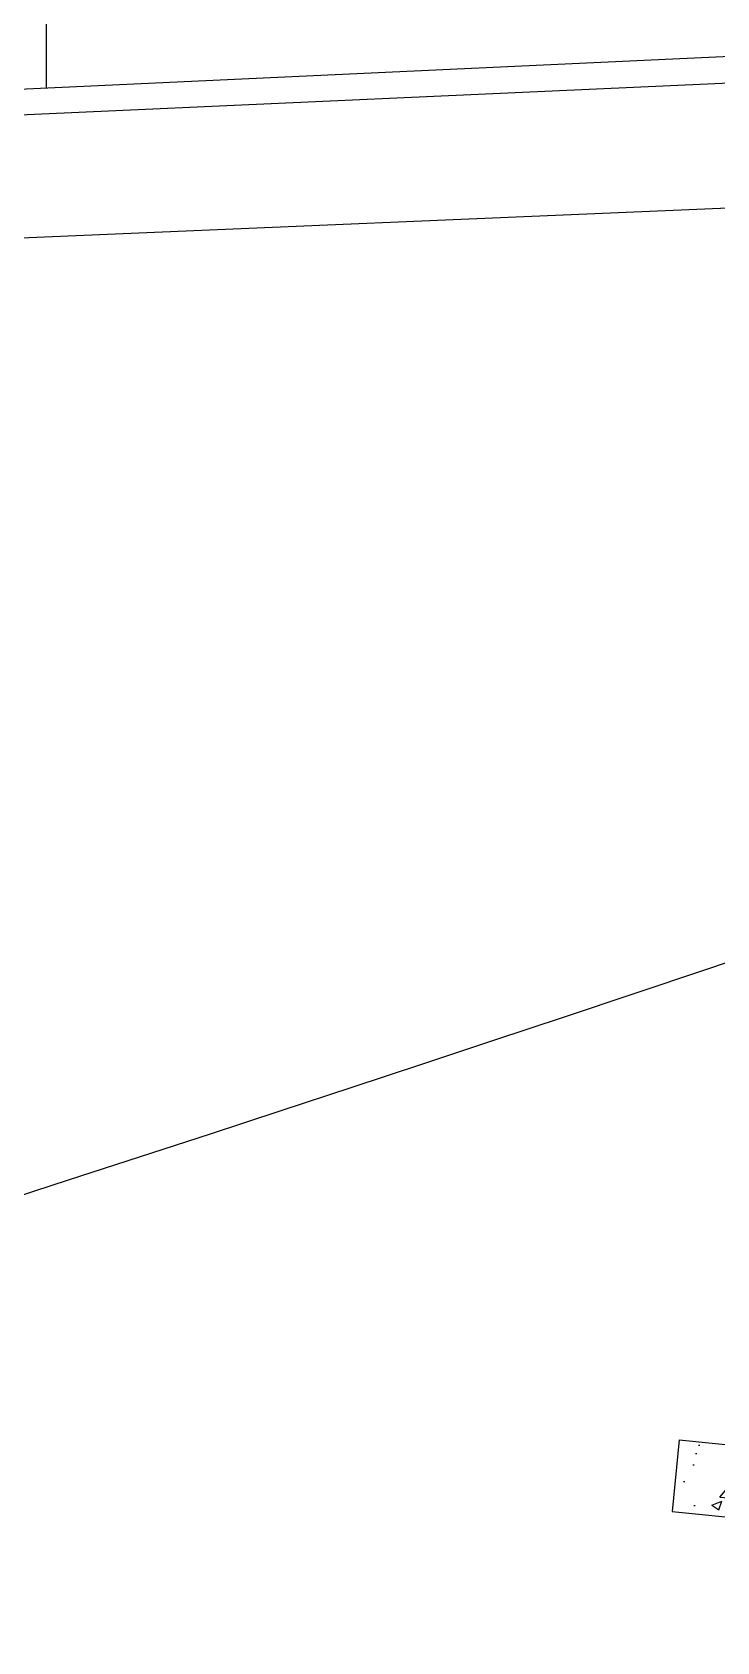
# Model space of a CAD drawing. Extents: x 1332 to 175445, y 256143 to 386027.
# Drawn here: x 157273 to 158224, y 380670 to 382909 of the extents above; entities that cross this region are included whole.
import ezdxf

# ---------------------------------------------------------------- set-up
doc = ezdxf.new("R2010")
doc.units = 0
doc.header["$LTSCALE"] = 10
doc.header["$MEASUREMENT"] = 0
for name, color, linetype in [('00-园建', 4, 'Continuous'), ('00-填充', 8, 'Continuous'), ('00-结构边线', 5, 'Continuous')]:
    doc.layers.add(name, color=color, linetype=linetype)

msp = doc.modelspace()

# ---------------------------------------------------------------- hatches: boundary and pattern name
at = {"layer": '00-填充'}
h = msp.add_hatch(dxfattribs=at)
h.set_pattern_fill('混凝土', color=256, scale=20, style=0)
h.set_pattern_definition([(49.99999999999999, (45038.94062383509, 380857.5498859312), (143.4520365201507, -12.55042699651902), [15, -165]), (355, (45038.94062383509, 380857.5498859312), (-27.7502667226, 150.4384267400024), [12, -132]), (100.4514, (45050.89495809412, 380856.5040180113), (115.7018763428043, 137.8879084121907), [12.748038, -140.2284224]), (46.18420000000002, (45038.94062383509, 380897.5498859312), (213.4482097251289, -33.10380286580362), [22.49999999999994, -247.4999999999995]), (96.6356, (45056.72797353601, 380894.7912246611), (186.9325411097407, 194.8235741800883), [19.1220576, -210.3426]), (351.1842, (45038.94062383509, 380897.5498859312), (186.9323890267254, 194.8237201850649), [18, -198]), (21, (45058.94062383509, 380887.5498859312), (119.3814104236923, -80.52377813306776), [15, -165]), (326.0000000000001, (45058.94062383509, 380887.5498859312), (48.66306638431634, 145.0300090093706), [12, -132]), (71.4514, (45068.88907201624, 380880.8395645048), (168.044525716298, 64.50609934199048), [12.748038, -140.2284224]), (37.50000000000001, (45038.94062383509, 380857.5498859312), (2.431971063458134, 66.5787707662623), [0, -130.4, 0, -134, 0, -132.5]), (7.499999999999999, (45038.94062383509, 380857.5498859312), (52.61390748842972, 78.88234237647205), [0, -76.39999999999999, 0, -127.4, 0, -50.5]), (327.5, (44994.34062536096, 380857.5498859312), (106.7644872344818, -4.510974346875951), [0, -50, 0, -156, 0, -207]), (317.5, (44974.34062536096, 380857.5498859312), (116.6372338684772, 20.02099646646354), [0, -65, 0, -103.6, 0, -147])])
h.paths.add_polyline_path([(158172.134862977, 380951.1911250975), (159502.0340328988, 380818.201205435), (159492.0836621103, 380718.6974875357), (158162.1844921884, 380851.6874062445)])
h = msp.add_hatch(dxfattribs=at)
h.set_pattern_fill('夯实土壤', color=256, scale=30, style=0)
h.set_pattern_definition([(45, (33598756509.76368, 2716592694.706664), (-119.2182033080519, 119.2182033080519), []), (45, (33598756572.76368, 2716592694.706664), (-119.2182033080519, 119.2182033080519), []), (45, (33598756635.76368, 2716592694.706664), (-119.2182033080519, 119.2182033080519), []), (135, (33598756509.76368, 2716592694.706664), (-119.2182033080519, -119.2182033080519), [79.5, -89.10000000000001]), (135, (33598756541.26368, 2716592726.206664), (-119.2182033080519, -119.2182033080519), [79.5, -89.10000000000001]), (135, (33598756572.76368, 2716592757.706664), (-119.2182033080519, -119.2182033080519), [79.5, -89.10000000000001])])
h.paths.add_polyline_path([(158162.1844921884, 380851.6874062445), (159492.0836621103, 380718.6974918272), (159482.1332913217, 380619.1937729742), (158152.2341213998, 380752.1836902525)])

# ---------------------------------------------------------------- linework, layer by layer
at = {"layer": '00-园建'}
for p, q in [((151221.4128042473, 382549.2750117208), (158420.7395215934, 382883.7879033317)), ((151222.8822373938, 382519.3110205609), (158337.0806416328, 382843.1109751491)), ((151230.2294031263, 382369.4910647616), (158278.280641636, 382666.1751489641))]:
    msp.add_line(p, q, dxfattribs=at)
at = {"layer": '00-填充', "color": 8}
msp.add_line((157293.280642241, 382831.4011254131), (157293.280642241, 383902.55553924), dxfattribs=at)
at = {"layer": '00-填充'}
msp.add_lwpolyline([(158503.2806209311, 381704.6422198293, -0.07224548419397603), (132551.239849635, 376888.5589018991, -0.01956914216382272), (101991.3498469503, 376038.9930501936, 2.38232265736231)], format="xyb", dxfattribs=at)
at = {"layer": '00-结构边线'}
for p, q in [((158172.134862977, 380951.191126528), (159502.0340328988, 380818.2012063887)), ((158162.1844921884, 380851.687407675), (159492.0836621103, 380718.6974875357))]:
    msp.add_line(p, q, dxfattribs=at)
msp.add_lwpolyline([(158172.134862977, 380951.1911250975), (158162.1844921884, 380851.6874062445)], dxfattribs=at)

doc.saveas('drawing.dxf')
